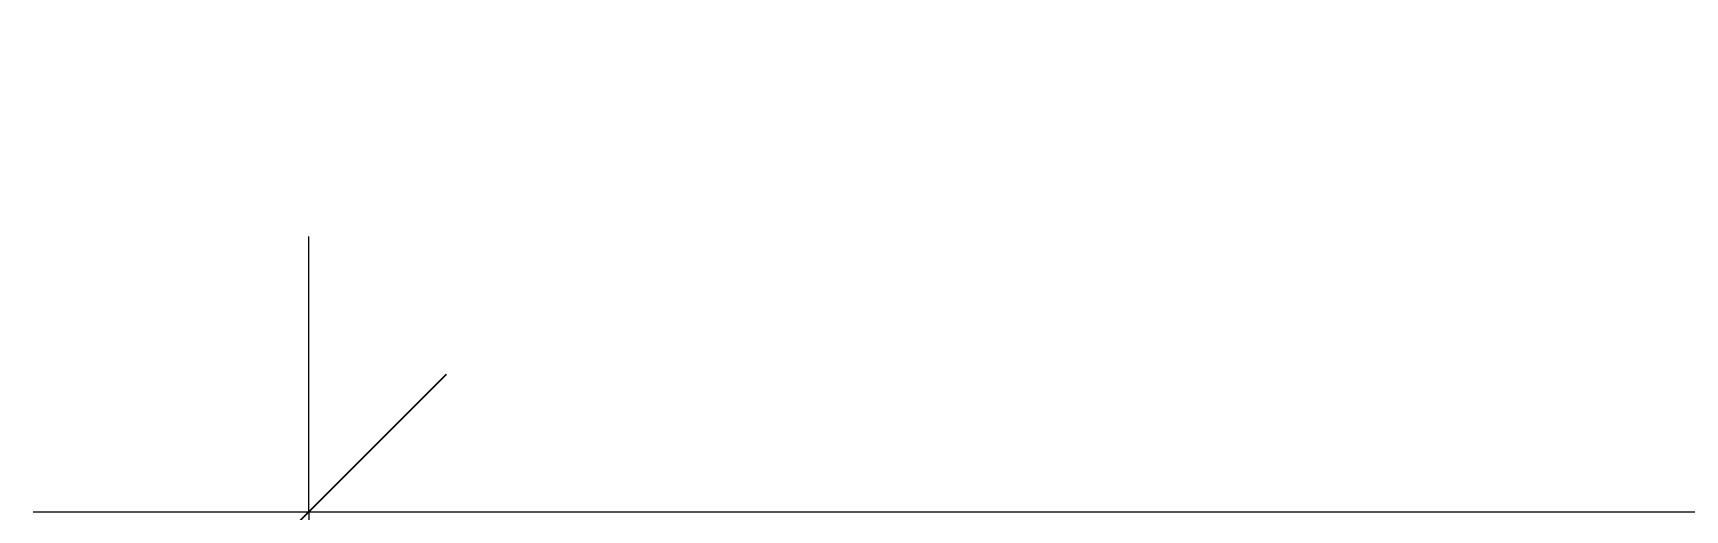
# Model space of a CAD drawing. Header units: millimetres. Extents: x -44657 to 28812, y -28146 to 16565.
# Drawn here: x -20348 to -19449, y -3929 to -3669 of the extents above; entities that cross this region are included whole.
import ezdxf

# ---------------------------------------------------------------- set-up
doc = ezdxf.new("R2010")
doc.units = ezdxf.units.MM
doc.layers.add('A-ANNO-DIMS', color=211, linetype='Continuous', lineweight=5)
doc.layers.add('A-ANNO-DIMS-100', color=211, linetype='Continuous', lineweight=5)
doc.styles.add('Arial_3', font='arial.ttf', dxfattribs={"width": 0.9, "height": 120})
doc.dimstyles.new('SVA_-_1_2mm_Arial', dxfattribs={"dimscale": 304.8, "dimtxt": 122.4311279948364, "dimasz": 0.4921259842519685, "dimexe": 0.4921259842519685, "dimexo": 0.0625, "dimgap": 0.2460629921259842, "dimtad": 1, "dimdec": 0, "dimrnd": 5, "dimzin": 0, "dimdsep": 46, "dimtxsty": 'Arial_3', "dimblk1": 'OBLIQUE', "dimblk2": 'OBLIQUE', "dimsah": 1, "dimcen": 0.09, "dimdle": 0.4921259842519685, "dimazin": 0, "dimtfac": 1, "dimtdec": 4, "dimtix": 1, "dimtmove": 0, "dimatfit": 3, "dimfxl": 1.968503937007874, "dimfxlon": 1, "dimtvp": 1, "dimtfill": 1, "dimtolj": 1, "dimtzin": 0, "dimarcsym": 2})

# ---------------------------------------------------------------- blocks, each defined once
blk = doc.blocks.new('DIMBLOCK140-NEW PROPOSED GROUND STOREY PLAN _White Box_')
at = {"layer": 'A-ANNO-DIMS-100'}
for p, q in [((-20197.97709227063, -3930.198802534328), (-20197.97709227063, -3780.198802534328)), ((-16133.56235443193, -3930.198802534328), (-16133.56235443193, -3780.198802534328)), ((-20347.97709227063, -3930.198802534328), (-15983.56235443193, -3930.198802534328)), ((-20197.97709227063, -3930.198802534328), (-20197.97709227063, -3980.279819042156)), ((-16133.56235443193, -3930.198802534328), (-16133.56235443193, -4033.216819712298))]:
    blk.add_line(p, q, dxfattribs=at)
at = {"layer": 'A-ANNO-DIMS-100', "lineweight": 25}
for p, q in [((-20197.97709227063, -3930.198802534328), (-20122.97709227063, -3855.198802534328)), ((-16133.56235443193, -3930.198802534328), (-16058.56235443193, -3855.198802534328)), ((-20197.97709227063, -3930.198802534328), (-20272.97709227063, -4005.198802534328)), ((-16133.56235443193, -3930.198802534328), (-16208.56235443193, -4005.198802534328))]:
    blk.add_line(p, q, dxfattribs=at)
at = {"layer": 'A-ANNO-DIMS-100', "color": 0, "insert": (-18331.52263509813, -3699.41124204353), "char_height": 120, "width": 397.8069881924531, "attachment_point": 1, "line_spacing_factor": 0.9417779076525878, "style": 'Arial_3', "bg_fill": 3, "box_fill_scale": 1.25, "bg_fill_color": 256, "bg_fill_true_color": 13158600, "bg_fill_transparency": 0}
blk.add_mtext('4065', dxfattribs=at)
blk = doc.blocks.new('_Oblique')
at = {"color": 0, "linetype": 'ByBlock', "lineweight": -2}
blk.add_line((-0.5, -0.5), (0.5, 0.5), dxfattribs=at)

msp = doc.modelspace()

# ---------------------------------------------------------------- dimensions: what is measured, and where the dimension line sits
at = {"layer": 'A-ANNO-DIMS'}
dim = msp.add_linear_dim(base=(-16133.56235443193, -3930.198802534328), p1=(-20197.97709227063, -3980.279819042156), p2=(-16133.56235443193, -4033.216819712298), dimstyle='SVA_-_1_2mm_Arial', override={"dimpost": '<>', "dimfxl": 4064.7594624037}, dxfattribs=at)
dim.commit()
dim.dimension.update_dxf_attribs({"geometry": 'DIMBLOCK140-NEW PROPOSED GROUND STOREY PLAN _White Box_', "text_midpoint": (-18165.76972335128, -3793.930043651094)})

doc.saveas('drawing.dxf')
